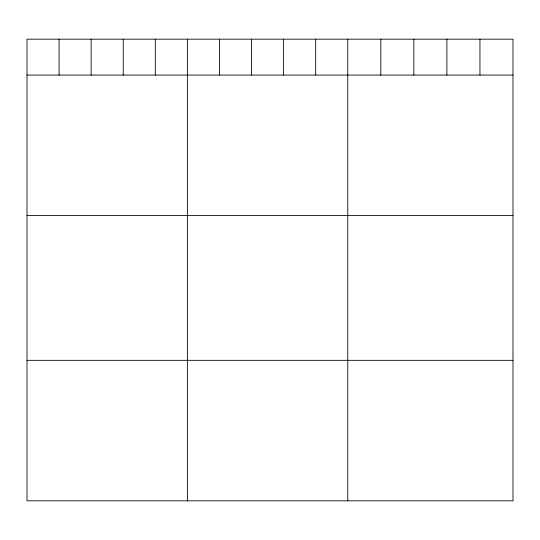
<?xml version="1.0" encoding="UTF-8"?>
<svg xmlns="http://www.w3.org/2000/svg" width="540" height="540" viewBox="0 0 540 540"><rect width="100%" height="100%" fill="white"/><g stroke="black" fill="none" stroke-linecap="round" stroke-linejoin="round"><path stroke-width="0.81" d="M513 75.067L513 500.83L27 500.83L27 39.17L513 39.17L513 75.067L27 75.067M27 215.568L513 215.568M27 360.329L513 360.329M479.952 39.17L479.952 75.067M446.904 39.17L446.904 75.067M413.856 39.17L413.856 75.067M380.808 39.17L380.808 75.067M347.76 39.17L347.76 500.83M315.684 39.17L315.684 75.067M283.608 39.17L283.608 75.067M251.532 39.17L251.532 75.067M219.456 39.17L219.456 75.067M187.38 39.17L187.38 500.83M155.304 39.17L155.304 75.067M123.228 39.17L123.228 75.067M91.152 39.17L91.152 75.067M59.076 39.17L59.076 75.067"/></g></svg>
